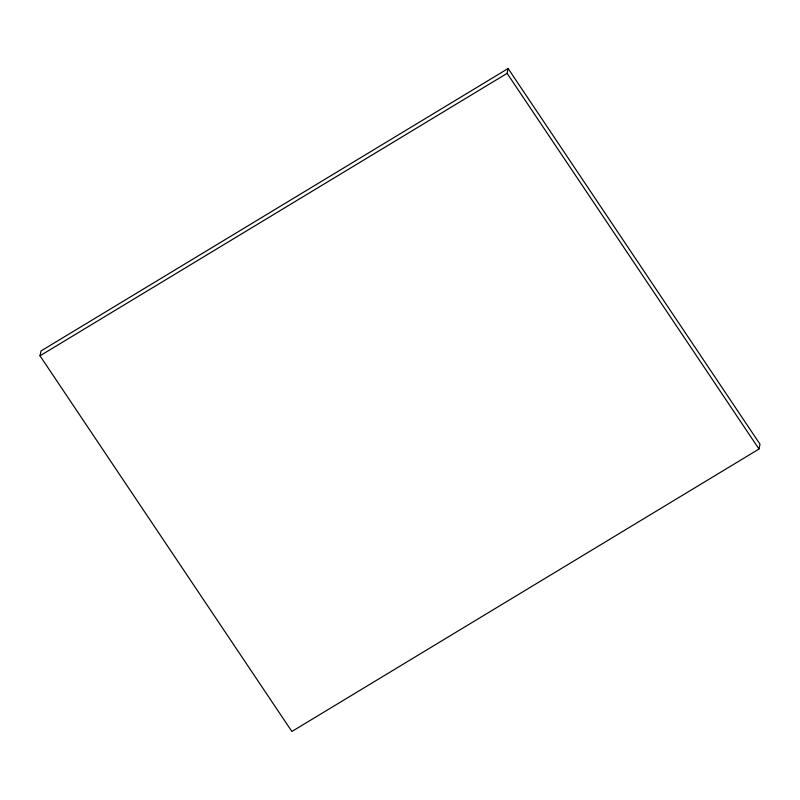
<?xml version="1.0" encoding="UTF-8"?>
<svg xmlns="http://www.w3.org/2000/svg" width="800" height="800" viewBox="0 0 800 800"><rect width="100%" height="100%" fill="white"/><g stroke="black" fill="none" stroke-linecap="round" stroke-linejoin="round"><path stroke-width="1.2" d="M40 355.81L41 350.97L508.12 68.52L760 444.19L759 449.03L291.88 731.48L40 355.81L507.11 73.36L508.12 68.52M507.11 73.36L759 449.03"/></g></svg>
